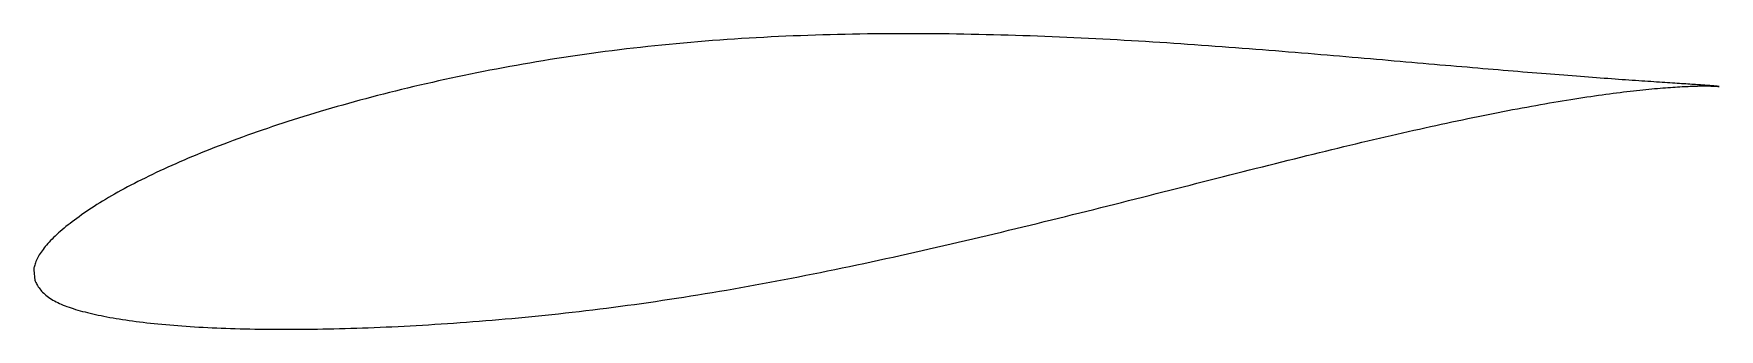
# Model space of a CAD drawing. Header units: metres. Extents: x -29 to 58.7, y -5.9 to 9.5.
import ezdxf

# ---------------------------------------------------------------- set-up
doc = ezdxf.new("R2010")
doc.units = ezdxf.units.M

msp = doc.modelspace()

# ---------------------------------------------------------------- linework, layer by layer
msp.add_lwpolyline([(58.723, 6.759), (58.721, 6.76), (58.716, 6.761), (58.707, 6.762), (58.695, 6.764), (58.68, 6.766), (58.661, 6.769), (58.638, 6.771), (58.613, 6.774), (58.584, 6.777), (58.551, 6.781), (58.515, 6.784), (58.476, 6.788), (58.434, 6.792), (58.388, 6.796), (58.338, 6.8), (58.285, 6.804), (58.229, 6.809), (58.17, 6.813), (58.107, 6.818), (58.041, 6.823), (57.971, 6.828), (57.898, 6.833), (57.822, 6.839), (57.743, 6.844), (57.66, 6.85), (57.574, 6.856), (57.484, 6.862), (57.391, 6.868), (57.295, 6.875), (57.196, 6.881), (57.093, 6.888), (56.987, 6.895), (56.878, 6.902), (56.765, 6.91), (56.649, 6.917), (56.53, 6.925), (56.408, 6.933), (56.283, 6.941), (56.154, 6.95), (56.022, 6.958), (55.887, 6.967), (55.748, 6.976), (55.607, 6.986), (55.462, 6.995), (55.314, 7.005), (55.163, 7.015), (55.009, 7.025), (54.852, 7.036), (54.692, 7.047), (54.528, 7.058), (54.362, 7.069), (54.192, 7.081), (54.019, 7.093), (53.843, 7.105), (53.664, 7.118), (53.482, 7.131), (53.298, 7.144), (53.11, 7.157), (52.919, 7.171), (52.725, 7.185), (52.528, 7.2), (52.328, 7.215), (52.125, 7.23), (51.92, 7.245), (51.711, 7.261), (51.5, 7.277), (51.285, 7.293), (51.068, 7.31), (50.848, 7.327), (50.625, 7.345), (50.399, 7.363), (50.171, 7.381), (49.94, 7.399), (49.706, 7.418), (49.469, 7.437), (49.229, 7.456), (48.987, 7.476), (48.742, 7.496), (48.495, 7.516), (48.245, 7.537), (47.992, 7.558), (47.737, 7.579), (47.479, 7.601), (47.218, 7.622), (46.955, 7.645), (46.689, 7.667), (46.421, 7.69), (46.151, 7.713), (45.878, 7.736), (45.602, 7.76), (45.324, 7.784), (45.044, 7.808), (44.761, 7.832), (44.476, 7.857), (44.189, 7.881), (43.899, 7.907), (43.607, 7.932), (43.313, 7.957), (43.016, 7.983), (42.717, 8.009), (42.416, 8.035), (42.113, 8.062), (41.808, 8.088), (41.501, 8.115), (41.191, 8.142), (40.88, 8.169), (40.566, 8.196), (40.25, 8.224), (39.933, 8.251), (39.613, 8.279), (39.292, 8.306), (38.968, 8.334), (38.643, 8.362), (38.315, 8.39), (37.986, 8.417), (37.655, 8.445), (37.323, 8.473), (36.988, 8.5), (36.652, 8.528), (36.314, 8.556), (35.975, 8.583), (35.633, 8.611), (35.29, 8.638), (34.946, 8.665), (34.6, 8.693), (34.252, 8.72), (33.903, 8.747), (33.553, 8.773), (33.201, 8.8), (32.847, 8.826), (32.492, 8.852), (32.136, 8.878), (31.778, 8.903), (31.419, 8.928), (31.059, 8.954), (30.698, 8.978), (30.335, 9.002), (29.971, 9.026), (29.606, 9.05), (29.24, 9.073), (28.872, 9.096), (28.504, 9.118), (28.135, 9.14), (27.764, 9.161), (27.393, 9.182), (27.02, 9.203), (26.647, 9.223), (26.273, 9.243), (25.897, 9.262), (25.522, 9.28), (25.145, 9.298), (24.767, 9.315), (24.389, 9.331), (24.01, 9.347), (23.63, 9.362), (23.25, 9.377), (22.869, 9.391), (22.487, 9.404), (22.105, 9.416), (21.723, 9.428), (21.339, 9.439), (20.956, 9.449), (20.572, 9.459), (20.187, 9.467), (19.802, 9.475), (19.417, 9.482), (19.032, 9.488), (18.646, 9.494), (18.26, 9.498), (17.873, 9.502), (17.487, 9.505), (17.1, 9.507), (16.714, 9.508), (16.327, 9.508), (15.94, 9.508), (15.553, 9.506), (15.166, 9.503), (14.779, 9.5), (14.392, 9.495), (14.005, 9.49), (13.618, 9.483), (13.232, 9.475), (12.845, 9.467), (12.459, 9.457), (12.073, 9.446), (11.687, 9.434), (11.302, 9.421), (10.917, 9.407), (10.532, 9.392), (10.148, 9.376), (9.764, 9.358), (9.381, 9.34), (8.998, 9.32), (8.615, 9.299), (8.234, 9.277), (7.852, 9.254), (7.472, 9.229), (7.092, 9.204), (6.712, 9.177), (6.334, 9.149), (5.956, 9.119), (5.579, 9.088), (5.202, 9.057), (4.826, 9.024), (4.452, 8.99), (4.078, 8.954), (3.705, 8.917), (3.333, 8.879), (2.962, 8.839), (2.592, 8.799), (2.223, 8.757), (1.855, 8.714), (1.488, 8.67), (1.122, 8.624), (0.757, 8.577), (0.394, 8.529), (0.032, 8.48), (-0.329, 8.43), (-0.689, 8.378), (-1.048, 8.326), (-1.405, 8.272), (-1.761, 8.217), (-2.116, 8.161), (-2.469, 8.103), (-2.821, 8.045), (-3.172, 7.985), (-3.521, 7.925), (-3.868, 7.863), (-4.215, 7.8), (-4.559, 7.737), (-4.902, 7.672), (-5.244, 7.607), (-5.583, 7.54), (-5.922, 7.473), (-6.258, 7.405), (-6.593, 7.335), (-6.927, 7.265), (-7.258, 7.194), (-7.588, 7.123), (-7.916, 7.051), (-8.242, 6.977), (-8.567, 6.904), (-8.89, 6.829), (-9.211, 6.754), (-9.529, 6.678), (-9.846, 6.601), (-10.162, 6.524), (-10.475, 6.446), (-10.786, 6.367), (-11.095, 6.288), (-11.403, 6.208), (-11.708, 6.127), (-12.011, 6.046), (-12.312, 5.964), (-12.611, 5.881), (-12.908, 5.799), (-13.202, 5.715), (-13.495, 5.631), (-13.785, 5.546), (-14.073, 5.461), (-14.359, 5.376), (-14.643, 5.289), (-14.924, 5.203), (-15.203, 5.116), (-15.48, 5.028), (-15.755, 4.94), (-16.027, 4.852), (-16.296, 4.763), (-16.564, 4.674), (-16.828, 4.584), (-17.091, 4.495), (-17.351, 4.405), (-17.609, 4.314), (-17.864, 4.224), (-18.116, 4.133), (-18.366, 4.041), (-18.614, 3.95), (-18.859, 3.858), (-19.101, 3.767), (-19.341, 3.674), (-19.578, 3.582), (-19.813, 3.49), (-20.044, 3.398), (-20.274, 3.305), (-20.5, 3.212), (-20.724, 3.119), (-20.945, 3.027), (-21.164, 2.934), (-21.379, 2.84), (-21.592, 2.747), (-21.802, 2.654), (-22.01, 2.561), (-22.214, 2.468), (-22.416, 2.375), (-22.615, 2.281), (-22.811, 2.188), (-23.004, 2.095), (-23.195, 2.002), (-23.382, 1.909), (-23.566, 1.816), (-23.748, 1.723), (-23.927, 1.63), (-24.102, 1.537), (-24.275, 1.445), (-24.445, 1.352), (-24.612, 1.26), (-24.775, 1.167), (-24.936, 1.075), (-25.094, 0.983), (-25.249, 0.891), (-25.4, 0.8), (-25.549, 0.708), (-25.695, 0.617), (-25.837, 0.526), (-25.976, 0.436), (-26.113, 0.346), (-26.246, 0.256), (-26.376, 0.167), (-26.503, 0.078), (-26.627, -0.01), (-26.748, -0.097), (-26.866, -0.184), (-26.981, -0.271), (-27.092, -0.356), (-27.2, -0.441), (-27.306, -0.525), (-27.408, -0.609), (-27.507, -0.692), (-27.602, -0.774), (-27.695, -0.855), (-27.784, -0.936), (-27.87, -1.016), (-27.953, -1.095), (-28.033, -1.174), (-28.11, -1.252), (-28.183, -1.33), (-28.253, -1.407), (-28.32, -1.483), (-28.383, -1.559), (-28.444, -1.634), (-28.501, -1.709), (-28.554, -1.783), (-28.605, -1.856), (-28.652, -1.929), (-28.696, -2), (-28.737, -2.071), (-28.775, -2.14), (-28.809, -2.209), (-28.84, -2.276), (-28.868, -2.341), (-28.893, -2.405), (-28.914, -2.466), (-28.933, -2.525), (-28.948, -2.581), (-28.961, -2.633), (-28.971, -2.679), (-28.978, -2.719), (-28.983, -2.749), (-28.986, -2.769), (-28.923, -3.329), (-28.921, -3.333), (-28.914, -3.346), (-28.904, -3.367), (-28.888, -3.398), (-28.868, -3.439), (-28.844, -3.488), (-28.816, -3.541), (-28.784, -3.597), (-28.749, -3.654), (-28.71, -3.712), (-28.668, -3.77), (-28.623, -3.827), (-28.574, -3.883), (-28.522, -3.939), (-28.467, -3.994), (-28.408, -4.047), (-28.347, -4.1), (-28.282, -4.151), (-28.214, -4.201), (-28.142, -4.251), (-28.068, -4.299), (-27.99, -4.346), (-27.909, -4.392), (-27.825, -4.437), (-27.738, -4.48), (-27.648, -4.523), (-27.554, -4.565), (-27.457, -4.606), (-27.357, -4.645), (-27.254, -4.684), (-27.148, -4.722), (-27.038, -4.759), (-26.926, -4.795), (-26.81, -4.831), (-26.691, -4.866), (-26.569, -4.9), (-26.444, -4.934), (-26.315, -4.968), (-26.184, -5), (-26.049, -5.033), (-25.911, -5.065), (-25.77, -5.096), (-25.626, -5.127), (-25.479, -5.158), (-25.329, -5.188), (-25.176, -5.217), (-25.02, -5.247), (-24.86, -5.275), (-24.698, -5.303), (-24.532, -5.331), (-24.364, -5.358), (-24.193, -5.384), (-24.018, -5.409), (-23.841, -5.434), (-23.661, -5.459), (-23.478, -5.482), (-23.292, -5.505), (-23.103, -5.527), (-22.911, -5.548), (-22.716, -5.569), (-22.519, -5.589), (-22.319, -5.608), (-22.115, -5.626), (-21.909, -5.644), (-21.701, -5.661), (-21.489, -5.678), (-21.275, -5.693), (-21.058, -5.708), (-20.838, -5.723), (-20.616, -5.737), (-20.391, -5.75), (-20.163, -5.762), (-19.932, -5.774), (-19.699, -5.785), (-19.463, -5.795), (-19.225, -5.805), (-18.984, -5.814), (-18.741, -5.822), (-18.495, -5.83), (-18.246, -5.837), (-17.995, -5.843), (-17.741, -5.848), (-17.485, -5.853), (-17.227, -5.857), (-16.966, -5.861), (-16.703, -5.864), (-16.437, -5.866), (-16.169, -5.867), (-15.898, -5.867), (-15.625, -5.867), (-15.35, -5.867), (-15.073, -5.865), (-14.793, -5.862), (-14.511, -5.859), (-14.227, -5.856), (-13.941, -5.851), (-13.653, -5.846), (-13.362, -5.84), (-13.069, -5.833), (-12.774, -5.825), (-12.477, -5.817), (-12.178, -5.807), (-11.877, -5.797), (-11.574, -5.786), (-11.269, -5.774), (-10.962, -5.761), (-10.653, -5.748), (-10.343, -5.734), (-10.03, -5.719), (-9.715, -5.703), (-9.399, -5.686), (-9.08, -5.668), (-8.76, -5.649), (-8.439, -5.63), (-8.115, -5.61), (-7.79, -5.589), (-7.463, -5.567), (-7.134, -5.544), (-6.804, -5.52), (-6.472, -5.495), (-6.139, -5.47), (-5.803, -5.444), (-5.467, -5.416), (-5.129, -5.389), (-4.789, -5.36), (-4.448, -5.33), (-4.106, -5.299), (-3.762, -5.267), (-3.416, -5.235), (-3.07, -5.201), (-2.722, -5.166), (-2.373, -5.13), (-2.022, -5.094), (-1.671, -5.056), (-1.318, -5.018), (-0.964, -4.978), (-0.609, -4.937), (-0.252, -4.895), (0.105, -4.852), (0.464, -4.808), (0.823, -4.763), (1.184, -4.716), (1.545, -4.669), (1.908, -4.62), (2.271, -4.571), (2.635, -4.52), (3, -4.468), (3.366, -4.415), (3.733, -4.361), (4.1, -4.305), (4.469, -4.249), (4.838, -4.192), (5.207, -4.134), (5.577, -4.074), (5.948, -4.014), (6.32, -3.952), (6.692, -3.889), (7.065, -3.825), (7.438, -3.76), (7.812, -3.695), (8.186, -3.628), (8.561, -3.56), (8.936, -3.491), (9.311, -3.421), (9.687, -3.351), (10.063, -3.279), (10.44, -3.206), (10.816, -3.133), (11.193, -3.059), (11.571, -2.984), (11.948, -2.908), (12.326, -2.831), (12.703, -2.754), (13.081, -2.676), (13.459, -2.597), (13.837, -2.517), (14.215, -2.437), (14.593, -2.356), (14.971, -2.274), (15.35, -2.192), (15.727, -2.109), (16.105, -2.025), (16.483, -1.941), (16.861, -1.857), (17.238, -1.772), (17.615, -1.686), (17.992, -1.6), (18.369, -1.514), (18.745, -1.427), (19.121, -1.339), (19.497, -1.252), (19.873, -1.163), (20.248, -1.075), (20.622, -0.986), (20.996, -0.897), (21.37, -0.808), (21.743, -0.718), (22.116, -0.628), (22.488, -0.538), (22.859, -0.448), (23.23, -0.358), (23.601, -0.267), (23.97, -0.176), (24.339, -0.085), (24.707, 0.006), (25.075, 0.097), (25.441, 0.188), (25.807, 0.279), (26.172, 0.371), (26.537, 0.462), (26.9, 0.553), (27.262, 0.644), (27.624, 0.735), (27.984, 0.827), (28.344, 0.918), (28.703, 1.008), (29.06, 1.099), (29.417, 1.189), (29.772, 1.279), (30.126, 1.369), (30.48, 1.459), (30.832, 1.549), (31.183, 1.638), (31.532, 1.726), (31.881, 1.815), (32.228, 1.903), (32.574, 1.991), (32.919, 2.078), (33.262, 2.165), (33.604, 2.252), (33.944, 2.338), (34.284, 2.423), (34.621, 2.508), (34.958, 2.592), (35.292, 2.677), (35.626, 2.76), (35.958, 2.843), (36.288, 2.925), (36.617, 3.006), (36.944, 3.087), (37.269, 3.168), (37.593, 3.247), (37.915, 3.326), (38.236, 3.405), (38.554, 3.482), (38.872, 3.559), (39.187, 3.635), (39.5, 3.711), (39.812, 3.785), (40.122, 3.859), (40.43, 3.932), (40.736, 4.004), (41.04, 4.075), (41.343, 4.146), (41.643, 4.216), (41.942, 4.284), (42.238, 4.352), (42.533, 4.419), (42.825, 4.485), (43.116, 4.55), (43.404, 4.614), (43.69, 4.677), (43.974, 4.74), (44.256, 4.801), (44.536, 4.862), (44.814, 4.921), (45.089, 4.979), (45.363, 5.037), (45.634, 5.094), (45.903, 5.149), (46.169, 5.204), (46.433, 5.257), (46.695, 5.31), (46.955, 5.362), (47.212, 5.412), (47.467, 5.462), (47.719, 5.511), (47.969, 5.559), (48.217, 5.605), (48.462, 5.651), (48.704, 5.696), (48.945, 5.74), (49.182, 5.782), (49.417, 5.824), (49.65, 5.865), (49.88, 5.905), (50.107, 5.944), (50.332, 5.981), (50.554, 6.018), (50.774, 6.054), (50.99, 6.089), (51.205, 6.123), (51.416, 6.156), (51.625, 6.188), (51.831, 6.219), (52.034, 6.249), (52.235, 6.278), (52.433, 6.306), (52.628, 6.334), (52.82, 6.36), (53.009, 6.385), (53.196, 6.41), (53.379, 6.434), (53.56, 6.456), (53.738, 6.478), (53.913, 6.499), (54.085, 6.519), (54.254, 6.539), (54.42, 6.557), (54.584, 6.575), (54.744, 6.591), (54.901, 6.608), (55.056, 6.623), (55.207, 6.637), (55.355, 6.651), (55.5, 6.664), (55.643, 6.676), (55.782, 6.688), (55.918, 6.698), (56.051, 6.708), (56.181, 6.718), (56.307, 6.727), (56.431, 6.735), (56.551, 6.742), (56.669, 6.749), (56.783, 6.756), (56.894, 6.761), (57.002, 6.767), (57.106, 6.771), (57.208, 6.775), (57.306, 6.779), (57.401, 6.782), (57.493, 6.785), (57.581, 6.787), (57.667, 6.789), (57.749, 6.79), (57.828, 6.791), (57.903, 6.791), (57.975, 6.792), (58.044, 6.791), (58.11, 6.791), (58.172, 6.79), (58.232, 6.789), (58.287, 6.788), (58.34, 6.786), (58.389, 6.785), (58.435, 6.783), (58.477, 6.781), (58.516, 6.779), (58.552, 6.777), (58.584, 6.774), (58.613, 6.772), (58.639, 6.77), (58.661, 6.768), (58.68, 6.766), (58.695, 6.764), (58.707, 6.762), (58.716, 6.761), (58.721, 6.76), (58.723, 6.759)], close=True)

doc.saveas('drawing.dxf')
